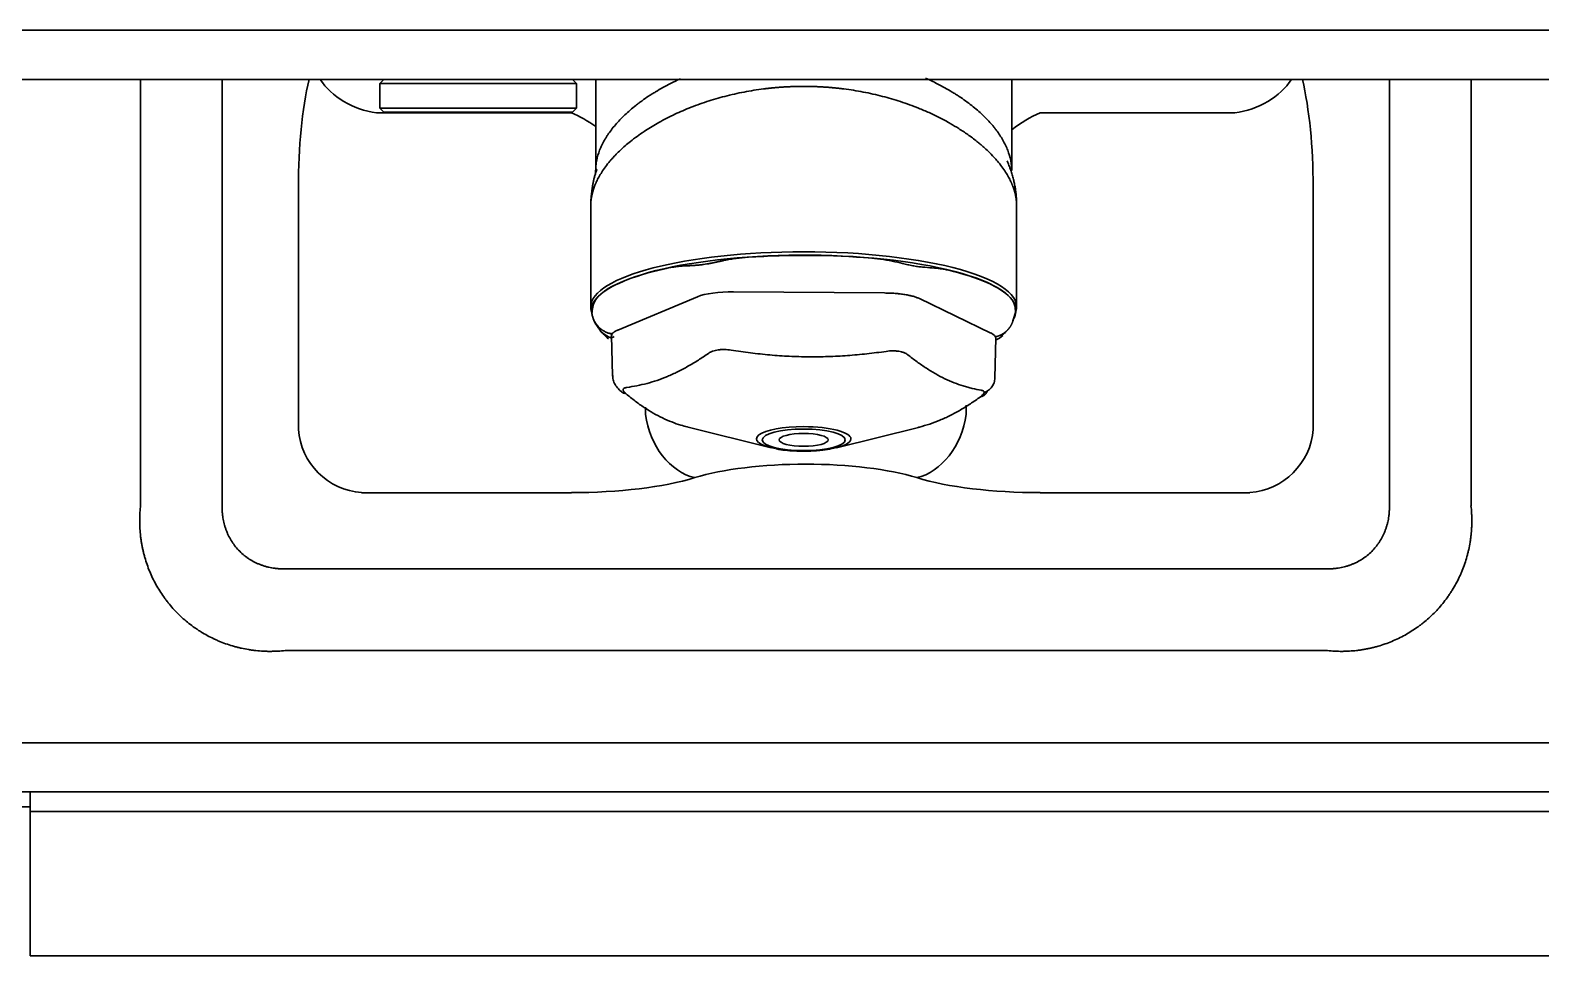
# Model space of a CAD drawing. Extents: x 53 to 4124, y 6244 to 10190.
# Drawn here: x 2280.9 to 2373.2, y 7999.4 to 8055.9 of the extents above; entities that cross this region are included whole.
import ezdxf

# ---------------------------------------------------------------- set-up
doc = ezdxf.new("R2010")
doc.units = 0
doc.header["$LTSCALE"] = 5
doc.layers.add('1', color=7, linetype='CONTINUOUS', true_color=0xffffff)

msp = doc.modelspace()

# ---------------------------------------------------------------- linework, layer by layer
at = {"layer": '1', "color": 7, "linetype": 'Continuous', "lineweight": 35}
for p, q in [((2396.447, 8055.902), (2217.275, 8055.902)), ((2217.275, 8052.902), (2396.447, 8052.902)), ((2287.657, 8026.801), (2287.657, 8052.903)), ((2292.641, 8052.903), (2292.641, 8026.882)), ((2302.525, 8052.902), (2302.275, 8052.652)), ((2302.275, 8052.652), (2314.275, 8052.652)), ((2302.275, 8052.652), (2302.275, 8051.152)), ((2314.275, 8052.652), (2314.025, 8052.902)), ((2314.275, 8051.152), (2314.275, 8052.652)), ((2315.449, 8052.902), (2315.449, 8047.348)), ((2340.849, 8047.348), (2340.849, 8052.902)), ((2363.909, 8026.882), (2363.909, 8052.903)), ((2368.893, 8052.902), (2368.893, 8026.874)), ((2302.076, 8050.862), (2313.966, 8050.862)), ((2314.275, 8051.152), (2302.275, 8051.152)), ((2302.275, 8051.152), (2302.525, 8050.902)), ((2314.025, 8050.902), (2302.525, 8050.902)), ((2314.025, 8050.902), (2314.275, 8051.152)), ((2342.584, 8050.862), (2354.475, 8050.862)), ((2297.296, 8031.536), (2297.296, 8046.343)), ((2359.255, 8046.343), (2359.255, 8031.536)), ((2315.149, 8045.195), (2315.149, 8039.011)), ((2341.149, 8039.011), (2341.149, 8045.195)), ((2321.662, 8039.63), (2316.8, 8037.6)), ((2333.088, 8039.861), (2323.864, 8039.936)), ((2339.575, 8037.416), (2335.212, 8039.52)), ((2315.212, 8038.627), (2315.232, 8038.537)), ((2341.051, 8038.473), (2341.085, 8038.627)), ((2316.425, 8037.256), (2316.476, 8034.831)), ((2339.821, 8034.686), (2339.872, 8037.105)), ((2316.481, 8034.792), (2316.476, 8034.831)), ((2338.066, 8032.453), (2338.066, 8033.022)), ((2318.485, 8032.893), (2318.485, 8032.453)), ((2321.008, 8031.694), (2326.155, 8030.419)), ((2330.143, 8030.419), (2335.15, 8031.66)), ((2313.966, 8027.672), (2301.159, 8027.672)), ((2355.391, 8027.672), (2342.584, 8027.672)), ((2296.505, 8023.018), (2360.046, 8023.018)), ((2360.126, 8018.034), (2296.497, 8018.034)), ((2276.525, 8012.402), (2284.025, 8012.402)), ((2894.525, 8012.402), (2284.025, 8012.402)), ((2816.531, 8009.402), (2274.775, 8009.402)), ((2280.925, 8008.202), (2280.925, 8009.402)), ((2280.425, 8008.502), (2280.925, 8008.502)), ((2280.925, 8008.202), (2280.925, 8007.202)), ((2280.925, 8008.202), (2282.925, 8008.202)), ((2282.925, 8008.202), (2895.625, 8008.202)), ((2280.925, 8007.202), (2280.925, 8001.602)), ((2280.925, 7999.402), (2280.925, 8001.602)), ((2897.625, 7999.402), (2280.925, 7999.402))]:
    msp.add_line(p, q, dxfattribs=at)
for centre, major_axis, ratio, start_param, end_param in [((2299.975, 8046.343), (0, 10), 0.267949, 0.855424, 1.570796), ((2302.076, 8053.874), (3.824, -1.173), 0.738229, 3.858973, 4.93507), ((2354.475, 8053.874), (3.824, 1.173), 0.738229, 4.489708, 5.565805), ((2356.575, 8046.343), (0, 10), 0.267949, 4.712389, 5.427762), ((2313.966, 8046.343), (-4.243, 4.243), 0.629161, 4.973719, 5.273975), ((2342.584, 8046.343), (-4.243, -4.243), 0.629161, 4.150803, 4.504392), ((2319.155, 8045.385), (-3.991, 0.261), 0.838709, 6.068401, 6.349495), ((2337.142, 8045.385), (-3.991, -0.261), 0.838709, 3.075282, 3.356375), ((2328.149, 8039.011), (-13, 0), 0.258819, 4.712389, 6.283185), ((2328.149, 8038.818), (-12.957, 0), 0.258819, 4.681205, 6.283185), ((2328.149, 8038.806), (-12.955, 0), 0.258819, 4.38616, 4.97625), ((2328.149, 8039.011), (-13, 0), 0.258819, 3.055886, 4.712389), ((2328.149, 8038.818), (-12.957, 0), 0.258819, 3.057296, 4.681205), ((2328.149, 8038.806), (-12.955, 0), 0.258819, 5.433358, 6.023448), ((2328.149, 8038.806), (-12.955, 0), 0.258819, 3.338963, 3.929053), ((2323.786, 8039.289), (-2.5, 0), 0.258848, 4.681537, 5.728264), ((2328.149, 8039.011), (-13, 0), 0.258819, 0, 0.085707), ((2328.149, 8038.818), (-12.957, 0), 0.258819, 0, 0.057075), ((2316.884, 8038.525), (1.187, 0.917), 0.947173, 3.144266, 3.7817), ((2337.372, 8037.157), (2.499, -0.052), 0.259373, 6.283172, 6.780916), ((2339.251, 8038.344), (1.047, -1.075), 0.933526, 5.917335, 6.282775), ((2317.655, 8034.609), (-0.63, -0.777), 0.797143, 0.0024, 0.389235), ((2321.497, 8032.453), (-1.173, 3.824), 0.738229, 1.348115, 2.747802), ((2335.053, 8032.453), (1.173, 3.824), 0.738229, 3.535383, 4.93507), ((2301.159, 8031.536), (-2.828, 2.828), 0.935113, 0.818917, 2.322676), ((2328.149, 8030.958), (2.883, 0), 0.258819, 1.570796, 4.067577), ((2328.149, 8030.958), (2.883, 0), 0.258819, 0, 1.570796), ((2355.391, 8031.536), (-2.828, -2.828), 0.935113, 0.818917, 2.322676), ((2328.149, 8030.958), (2.883, 0), 0.258819, 5.273654, 6.283185), ((2328.275, 8027.002), (9, 0), 0.267949, 0.71802, 2.423573), ((2313.966, 8030.352), (10, 0), 0.267949, 4.712389, 5.565165), ((2342.584, 8030.352), (10, 0), 0.267949, 3.859613, 4.712389), ((2298.383, 8028.759), (5.398, 3.233), 0.605525, 2.782325, 2.802782), ((2358.168, 8028.759), (-5.398, 3.233), 0.60552, 3.480396, 3.500853), ((2298.383, 8028.759), (3.233, 5.398), 0.605517, 3.480392, 3.500848), ((2358.168, 8028.759), (-3.233, 5.398), 0.605517, 2.782337, 2.802793)]:
    msp.add_ellipse(centre, major_axis=major_axis, ratio=ratio, start_param=start_param, end_param=end_param, dxfattribs=at)
for major_axis in [(2.535, 0), (-1.5, 0)]:
    msp.add_ellipse((2328.149, 8030.897), major_axis=major_axis, ratio=0.258819, dxfattribs=at)
for points, knots in [([(2328.149, 8052.474), (2328.131, 8052.474), (2328.095, 8052.474), (2328.041, 8052.474), (2327.988, 8052.473), (2327.934, 8052.473), (2327.881, 8052.472), (2327.827, 8052.471), (2327.773, 8052.47), (2327.72, 8052.469), (2327.666, 8052.468), (2327.613, 8052.466), (2327.559, 8052.465), (2327.506, 8052.463), (2327.452, 8052.461), (2327.399, 8052.459), (2327.345, 8052.457), (2327.291, 8052.455), (2327.238, 8052.452), (2327.184, 8052.45), (2327.131, 8052.447), (2327.078, 8052.444), (2327.024, 8052.441), (2326.971, 8052.438), (2326.917, 8052.435), (2326.864, 8052.431), (2326.81, 8052.428), (2326.757, 8052.424), (2326.704, 8052.42), (2326.65, 8052.416), (2326.597, 8052.412), (2326.544, 8052.408), (2326.491, 8052.403), (2326.438, 8052.398), (2326.384, 8052.394), (2326.331, 8052.389), (2326.278, 8052.384), (2326.225, 8052.378), (2326.172, 8052.373), (2326.119, 8052.368), (2326.066, 8052.362), (2326.013, 8052.356), (2325.96, 8052.35), (2325.907, 8052.344), (2325.854, 8052.338), (2325.801, 8052.332), (2325.749, 8052.325), (2325.516, 8052.296), (2325.101, 8052.236), (2324.509, 8052.132), (2323.917, 8052.009), (2323.34, 8051.869), (2322.778, 8051.714), (2322.229, 8051.544), (2321.679, 8051.355), (2320.98, 8051.087), (2320.131, 8050.713), (2319.217, 8050.234), (2318.345, 8049.695), (2317.718, 8049.238), (2317.231, 8048.833), (2316.919, 8048.549), (2316.651, 8048.281), (2316.463, 8048.077), (2316.262, 8047.845), (2316.046, 8047.572), (2315.822, 8047.247), (2315.643, 8046.947), (2315.534, 8046.734), (2315.473, 8046.601), (2315.445, 8046.538), (2315.419, 8046.475), (2315.393, 8046.413), (2315.37, 8046.351), (2315.347, 8046.29), (2315.326, 8046.229), (2315.307, 8046.168), (2315.288, 8046.108), (2315.271, 8046.049), (2315.255, 8045.99), (2315.24, 8045.931), (2315.226, 8045.873), (2315.214, 8045.815), (2315.202, 8045.758), (2315.192, 8045.701), (2315.183, 8045.645), (2315.175, 8045.589), (2315.168, 8045.533), (2315.162, 8045.479), (2315.159, 8045.442), (2315.158, 8045.424)], [0, 0, 0, 0, 0.002631, 0.005261, 0.007892, 0.010523, 0.013154, 0.015786, 0.018417, 0.021049, 0.02368, 0.026312, 0.028944, 0.031577, 0.034209, 0.036842, 0.039475, 0.042108, 0.044741, 0.047375, 0.050008, 0.052642, 0.055277, 0.057911, 0.060546, 0.063181, 0.065816, 0.068452, 0.071088, 0.073724, 0.076361, 0.078998, 0.081635, 0.084272, 0.08691, 0.089548, 0.092187, 0.094826, 0.097465, 0.100105, 0.102745, 0.105386, 0.108027, 0.110668, 0.11331, 0.115952, 0.118595, 0.121238, 0.150988, 0.181218, 0.211936, 0.243153, 0.272661, 0.303009, 0.334202, 0.366246, 0.425711, 0.490651, 0.548241, 0.616353, 0.643642, 0.679679, 0.706967, 0.728171, 0.743292, 0.779134, 0.812407, 0.843111, 0.871245, 0.877751, 0.88422, 0.89065, 0.897044, 0.9034, 0.909718, 0.915999, 0.922242, 0.928448, 0.934616, 0.940747, 0.946841, 0.952897, 0.958916, 0.964897, 0.970841, 0.976748, 0.982617, 0.988449, 0.994243, 1, 1, 1, 1]), ([(2315.449, 8047.355), (2315.449, 8047.405), (2315.45, 8047.456), (2315.456, 8047.557), (2315.46, 8047.607), (2315.475, 8047.759), (2315.491, 8047.861), (2315.552, 8048.167), (2315.673, 8048.577), (2315.872, 8048.991), (2316.021, 8049.25), (2316.067, 8049.328), (2316.117, 8049.406), (2316.15, 8049.458), (2316.167, 8049.484), (2316.254, 8049.614), (2316.327, 8049.718), (2316.562, 8050.026), (2316.735, 8050.229), (2317.117, 8050.63), (2317.325, 8050.828), (2317.663, 8051.119), (2317.838, 8051.264), (2318.024, 8051.407), (2318.149, 8051.502), (2318.214, 8051.549), (2318.409, 8051.69), (2318.61, 8051.829), (2318.82, 8051.964), (2318.962, 8052.054), (2319.034, 8052.099), (2319.399, 8052.319), (2319.704, 8052.487), (2320.219, 8052.748), (2320.422, 8052.845), (2320.63, 8052.938)], [0, 0, 0, 0, 0.025986, 0.025986, 0.051972, 0.051972, 0.103945, 0.103945, 0.207889, 0.311834, 0.311834, 0.33782, 0.350813, 0.350813, 0.363806, 0.363806, 0.415779, 0.415779, 0.519724, 0.519724, 0.623668, 0.623668, 0.675641, 0.701627, 0.701627, 0.727613, 0.727613, 0.779585, 0.805571, 0.805571, 0.831558, 0.831558, 0.935502, 0.935502, 1, 1, 1, 1]), ([(2341.14, 8045.424), (2341.139, 8045.432), (2341.138, 8045.449), (2341.135, 8045.474), (2341.133, 8045.499), (2341.13, 8045.524), (2341.127, 8045.549), (2341.124, 8045.574), (2341.121, 8045.6), (2341.117, 8045.625), (2341.113, 8045.651), (2341.109, 8045.676), (2341.105, 8045.702), (2341.1, 8045.728), (2341.096, 8045.754), (2341.091, 8045.78), (2341.085, 8045.806), (2341.08, 8045.833), (2341.074, 8045.859), (2341.068, 8045.885), (2341.062, 8045.912), (2341.056, 8045.939), (2341.049, 8045.965), (2341.042, 8045.992), (2341.035, 8046.019), (2341.027, 8046.046), (2341.02, 8046.073), (2341.012, 8046.101), (2341.003, 8046.128), (2340.995, 8046.155), (2340.986, 8046.183), (2340.977, 8046.21), (2340.968, 8046.238), (2340.958, 8046.266), (2340.948, 8046.294), (2340.938, 8046.322), (2340.928, 8046.35), (2340.917, 8046.378), (2340.906, 8046.406), (2340.895, 8046.434), (2340.884, 8046.463), (2340.872, 8046.491), (2340.86, 8046.52), (2340.848, 8046.548), (2340.835, 8046.577), (2340.822, 8046.606), (2340.809, 8046.635), (2340.757, 8046.746), (2340.655, 8046.947), (2340.476, 8047.247), (2340.252, 8047.572), (2340.011, 8047.876), (2339.729, 8048.195), (2339.453, 8048.477), (2339.165, 8048.744), (2338.938, 8048.941), (2338.62, 8049.202), (2338.196, 8049.52), (2337.648, 8049.885), (2337.076, 8050.229), (2336.47, 8050.556), (2335.819, 8050.868), (2335.202, 8051.131), (2334.619, 8051.354), (2334.069, 8051.544), (2333.52, 8051.714), (2332.958, 8051.869), (2332.381, 8052.009), (2331.788, 8052.132), (2331.196, 8052.236), (2330.764, 8052.298), (2330.496, 8052.331), (2330.39, 8052.344), (2330.284, 8052.356), (2330.179, 8052.368), (2330.072, 8052.378), (2329.966, 8052.389), (2329.86, 8052.398), (2329.753, 8052.407), (2329.647, 8052.416), (2329.54, 8052.424), (2329.434, 8052.431), (2329.327, 8052.438), (2329.22, 8052.444), (2329.113, 8052.45), (2329.006, 8052.455), (2328.899, 8052.459), (2328.792, 8052.463), (2328.685, 8052.466), (2328.577, 8052.469), (2328.47, 8052.471), (2328.363, 8052.473), (2328.256, 8052.474), (2328.184, 8052.474), (2328.149, 8052.474)], [0, 0, 0, 0, 0.002624, 0.005256, 0.007895, 0.010542, 0.013197, 0.01586, 0.018531, 0.021209, 0.023895, 0.026589, 0.029291, 0.032, 0.034717, 0.037442, 0.040174, 0.042915, 0.045663, 0.048419, 0.051183, 0.053954, 0.056733, 0.05952, 0.062315, 0.065118, 0.067928, 0.070746, 0.073572, 0.076406, 0.079247, 0.082096, 0.084953, 0.087818, 0.090691, 0.093571, 0.096459, 0.099355, 0.102259, 0.10517, 0.10809, 0.111017, 0.113952, 0.116894, 0.119845, 0.122803, 0.125769, 0.128743, 0.156845, 0.187532, 0.220805, 0.256663, 0.281464, 0.320266, 0.345206, 0.366317, 0.383597, 0.430182, 0.472094, 0.509335, 0.553249, 0.594719, 0.633752, 0.665784, 0.696973, 0.727324, 0.756843, 0.78806, 0.81878, 0.849013, 0.878769, 0.884054, 0.889337, 0.894619, 0.899899, 0.905178, 0.910455, 0.915731, 0.921005, 0.926278, 0.93155, 0.936821, 0.942091, 0.947359, 0.952627, 0.957893, 0.963159, 0.968424, 0.973688, 0.978952, 0.984215, 0.989477, 0.994739, 1, 1, 1, 1]), ([(2335.594, 8052.971), (2335.836, 8052.864), (2336.072, 8052.752), (2336.616, 8052.475), (2336.958, 8052.286), (2337.282, 8052.086), (2337.354, 8052.042), (2337.39, 8052.02), (2337.496, 8051.952), (2337.566, 8051.907), (2337.772, 8051.771), (2337.905, 8051.679), (2338.291, 8051.4), (2338.532, 8051.21), (2338.98, 8050.821), (2339.188, 8050.623), (2339.475, 8050.321), (2339.567, 8050.219), (2339.698, 8050.065), (2339.74, 8050.014), (2339.823, 8049.911), (2339.863, 8049.859), (2340.058, 8049.602), (2340.194, 8049.396), (2340.429, 8048.983), (2340.527, 8048.777), (2340.686, 8048.366), (2340.747, 8048.161), (2340.798, 8047.904), (2340.807, 8047.853), (2340.822, 8047.751), (2340.828, 8047.7), (2340.844, 8047.548), (2340.849, 8047.448), (2340.849, 8047.348)], [0, 0, 0, 0, 0.074407, 0.074407, 0.177251, 0.190106, 0.190106, 0.202962, 0.202962, 0.228673, 0.228673, 0.280095, 0.280095, 0.382938, 0.382938, 0.485782, 0.485782, 0.537204, 0.537204, 0.562915, 0.562915, 0.588625, 0.588625, 0.691469, 0.691469, 0.794313, 0.794313, 0.897156, 0.897156, 0.922867, 0.922867, 0.948578, 0.948578, 1, 1, 1, 1]), ([(2315.447, 8047.354), (2315.447, 8047.329), (2315.449, 8047.224), (2315.416, 8047.146), (2315.433, 8047.174), (2315.434, 8047.177)], [0, 0, 0, 0, 0.195656, 0.917571, 1, 1, 1, 1]), ([(2315.18, 8045.614), (2315.18, 8045.619), (2315.182, 8045.632), (2315.186, 8045.654), (2315.19, 8045.681), (2315.195, 8045.707), (2315.2, 8045.734), (2315.205, 8045.761), (2315.211, 8045.788), (2315.217, 8045.814), (2315.223, 8045.841), (2315.229, 8045.867), (2315.235, 8045.894), (2315.242, 8045.92), (2315.249, 8045.947), (2315.257, 8045.973), (2315.264, 8045.999), (2315.272, 8046.025), (2315.28, 8046.052), (2315.288, 8046.078), (2315.297, 8046.104), (2315.302, 8046.121), (2315.305, 8046.13)], [0, 0, 0, 0, 0.024294, 0.075731, 0.127161, 0.178584, 0.229999, 0.281406, 0.332804, 0.384193, 0.435572, 0.486942, 0.538301, 0.589649, 0.640986, 0.692312, 0.743626, 0.794927, 0.846216, 0.897491, 0.948752, 1, 1, 1, 1]), ([(2319.597, 8041.325), (2319.79, 8041.369), (2319.988, 8041.408), (2320.293, 8041.456), (2320.396, 8041.47), (2320.605, 8041.493), (2320.71, 8041.503), (2320.817, 8041.509)], [0, 0, 0, 0, 0.5, 0.5, 0.75, 0.75, 1, 1, 1, 1]), ([(2320.817, 8041.509), (2320.832, 8041.51), (2320.862, 8041.512), (2320.908, 8041.515), (2320.953, 8041.517), (2320.999, 8041.52), (2321.044, 8041.522), (2321.09, 8041.525), (2321.146, 8041.527), (2321.211, 8041.531), (2321.288, 8041.535), (2321.365, 8041.539), (2321.459, 8041.545), (2321.568, 8041.553), (2321.69, 8041.563), (2321.81, 8041.575), (2321.926, 8041.588), (2322.065, 8041.606), (2322.234, 8041.632), (2322.436, 8041.669), (2322.59, 8041.699), (2322.693, 8041.721), (2322.743, 8041.732), (2322.801, 8041.745), (2322.867, 8041.759), (2322.941, 8041.775), (2323.023, 8041.793), (2323.114, 8041.813), (2323.212, 8041.834), (2323.281, 8041.849), (2323.317, 8041.856)], [0, 0, 0, 0, 0.019022, 0.038049, 0.057079, 0.076113, 0.095151, 0.114193, 0.13324, 0.164487, 0.195968, 0.227684, 0.259635, 0.310894, 0.360548, 0.408609, 0.455092, 0.500012, 0.575728, 0.655828, 0.740375, 0.756992, 0.776664, 0.799392, 0.825177, 0.85402, 0.885922, 0.920885, 0.958911, 1, 1, 1, 1]), ([(2323.317, 8041.856), (2323.435, 8041.881), (2323.553, 8041.903), (2323.792, 8041.941), (2323.913, 8041.958), (2324.276, 8042.004), (2324.522, 8042.026), (2324.77, 8042.043)], [0, 0, 0, 0, 0.25, 0.25, 0.5, 0.5, 1, 1, 1, 1]), ([(2332.3, 8041.983), (2332.544, 8041.961), (2332.784, 8041.935), (2333.139, 8041.884), (2333.257, 8041.865), (2333.49, 8041.822), (2333.605, 8041.799), (2333.72, 8041.772)], [0, 0, 0, 0, 0.5, 0.5, 0.75, 0.75, 1, 1, 1, 1]), ([(2333.72, 8041.772), (2333.931, 8041.724), (2334.139, 8041.671), (2334.447, 8041.599), (2334.549, 8041.576), (2334.753, 8041.534), (2334.854, 8041.515), (2335.056, 8041.483), (2335.156, 8041.469), (2335.355, 8041.446), (2335.454, 8041.437), (2335.749, 8041.412), (2335.942, 8041.401), (2336.131, 8041.386)], [0, 0, 0, 0, 0.25, 0.25, 0.375, 0.375, 0.5, 0.5, 0.625, 0.625, 0.75, 0.75, 1, 1, 1, 1]), ([(2337.29, 8041.182), (2337.109, 8041.229), (2336.922, 8041.271), (2336.633, 8041.323), (2336.534, 8041.339), (2336.335, 8041.366), (2336.234, 8041.377), (2336.131, 8041.386)], [0, 0, 0, 0, 0.5, 0.5, 0.75, 0.75, 1, 1, 1, 1]), ([(2315.335, 8039.22), (2315.35, 8039.264), (2315.368, 8039.306), (2315.408, 8039.387), (2315.431, 8039.425), (2315.504, 8039.535), (2315.562, 8039.603), (2315.628, 8039.668)], [0, 0, 0, 0, 0.25, 0.25, 0.5, 0.5, 1, 1, 1, 1]), ([(2333.088, 8039.861), (2333.143, 8039.861), (2333.197, 8039.86), (2333.279, 8039.858), (2333.306, 8039.857), (2333.361, 8039.856), (2333.388, 8039.855), (2333.523, 8039.849), (2333.629, 8039.843), (2333.786, 8039.831), (2333.838, 8039.826), (2333.915, 8039.819), (2333.941, 8039.816), (2333.991, 8039.811), (2334.016, 8039.808), (2334.14, 8039.793), (2334.236, 8039.78), (2334.42, 8039.751), (2334.509, 8039.734), (2334.615, 8039.712), (2334.636, 8039.707), (2334.677, 8039.698), (2334.738, 8039.683), (2334.795, 8039.668), (2334.907, 8039.638), (2334.975, 8039.616), (2335.071, 8039.581), (2335.101, 8039.569), (2335.145, 8039.551), (2335.159, 8039.545), (2335.186, 8039.533), (2335.199, 8039.527), (2335.212, 8039.52)], [0, 0, 0, 0, 0.0625, 0.0625, 0.09375, 0.09375, 0.125, 0.125, 0.25, 0.25, 0.3125, 0.3125, 0.34375, 0.34375, 0.375, 0.375, 0.5, 0.5, 0.625, 0.625, 0.65625, 0.65625, 0.6875, 0.75, 0.75, 0.875, 0.875, 0.9375, 0.9375, 0.96875, 0.96875, 1, 1, 1, 1]), ([(2340.852, 8039.464), (2340.903, 8039.399), (2340.945, 8039.33), (2340.995, 8039.219), (2341.009, 8039.18), (2341.034, 8039.099), (2341.043, 8039.057), (2341.051, 8039.012)], [0, 0, 0, 0, 0.5, 0.5, 0.75, 0.75, 1, 1, 1, 1]), ([(2315.244, 8038.494), (2315.231, 8038.532), (2315.225, 8038.568), (2315.223, 8038.631), (2315.224, 8038.654), (2315.227, 8038.704), (2315.229, 8038.731), (2315.233, 8038.761)], [0, 0, 0, 0, 0.5, 0.5, 0.75, 0.75, 1, 1, 1, 1]), ([(2315.233, 8038.761), (2315.233, 8038.764), (2315.234, 8038.772), (2315.236, 8038.783), (2315.237, 8038.795), (2315.239, 8038.807), (2315.241, 8038.819), (2315.243, 8038.832), (2315.245, 8038.845), (2315.247, 8038.859), (2315.249, 8038.873), (2315.252, 8038.887), (2315.254, 8038.902), (2315.257, 8038.917), (2315.26, 8038.933), (2315.263, 8038.948), (2315.266, 8038.964), (2315.27, 8038.981), (2315.274, 8039), (2315.279, 8039.023), (2315.285, 8039.048), (2315.292, 8039.076), (2315.3, 8039.108), (2315.31, 8039.142), (2315.321, 8039.18), (2315.33, 8039.206), (2315.335, 8039.22)], [0, 0, 0, 0, 0.029536, 0.059426, 0.089671, 0.120273, 0.151234, 0.182553, 0.214232, 0.246272, 0.278674, 0.31144, 0.344569, 0.378063, 0.411923, 0.44615, 0.480744, 0.514101, 0.553537, 0.599054, 0.650655, 0.708342, 0.772116, 0.841982, 0.917942, 1, 1, 1, 1]), ([(2315.244, 8038.494), (2315.251, 8038.46), (2315.26, 8038.426), (2315.272, 8038.385), (2315.275, 8038.376), (2315.279, 8038.364), (2315.28, 8038.36), (2315.283, 8038.351), (2315.29, 8038.33), (2315.297, 8038.31), (2315.328, 8038.228), (2315.357, 8038.165), (2315.425, 8038.043), (2315.463, 8037.985), (2315.548, 8037.872), (2315.594, 8037.82), (2315.693, 8037.722), (2315.746, 8037.676), (2315.816, 8037.624), (2315.831, 8037.614), (2315.86, 8037.594), (2315.874, 8037.584), (2315.919, 8037.556), (2315.949, 8037.538), (2316.042, 8037.488), (2316.105, 8037.459), (2316.236, 8037.411), (2316.304, 8037.391), (2316.373, 8037.376)], [0, 0, 0, 0, 0.0625, 0.0625, 0.078125, 0.078125, 0.085937, 0.085937, 0.09375, 0.125, 0.125, 0.25, 0.25, 0.375, 0.375, 0.5, 0.5, 0.625, 0.625, 0.65625, 0.65625, 0.6875, 0.6875, 0.75, 0.75, 0.875, 0.875, 1, 1, 1, 1]), ([(2341.064, 8038.552), (2341.064, 8038.548), (2341.063, 8038.541), (2341.062, 8038.531), (2341.06, 8038.52), (2341.058, 8038.51), (2341.057, 8038.499), (2341.055, 8038.489), (2341.053, 8038.479), (2341.05, 8038.469), (2341.048, 8038.459), (2341.046, 8038.45), (2341.043, 8038.44), (2341.04, 8038.43), (2341.037, 8038.421), (2341.034, 8038.412), (2341.031, 8038.403), (2341.028, 8038.394), (2341.023, 8038.384), (2341.019, 8038.372), (2341.013, 8038.36), (2341.006, 8038.346), (2340.997, 8038.331), (2340.987, 8038.314), (2340.976, 8038.297), (2340.967, 8038.284), (2340.963, 8038.278)], [0, 0, 0, 0, 0.029535, 0.059424, 0.08967, 0.120271, 0.151231, 0.18255, 0.214229, 0.24627, 0.278672, 0.311437, 0.344567, 0.378061, 0.411922, 0.446149, 0.480744, 0.514099, 0.553533, 0.599049, 0.650649, 0.708336, 0.772111, 0.841978, 0.91794, 1, 1, 1, 1]), ([(2341.051, 8039.012), (2341.052, 8039.006), (2341.054, 8038.993), (2341.057, 8038.974), (2341.059, 8038.955), (2341.062, 8038.936), (2341.064, 8038.917), (2341.066, 8038.898), (2341.068, 8038.875), (2341.07, 8038.848), (2341.072, 8038.817), (2341.073, 8038.787), (2341.074, 8038.756), (2341.074, 8038.726), (2341.074, 8038.698), (2341.073, 8038.67), (2341.072, 8038.644), (2341.071, 8038.619), (2341.069, 8038.595), (2341.067, 8038.573), (2341.065, 8038.559), (2341.064, 8038.552)], [0, 0, 0, 0, 0.038067, 0.076141, 0.114224, 0.152314, 0.190413, 0.22852, 0.266635, 0.3292, 0.392215, 0.455683, 0.519606, 0.584109, 0.647327, 0.709266, 0.769932, 0.829331, 0.887471, 0.944358, 1, 1, 1, 1]), ([(2315.289, 8038.346), (2315.306, 8038.294), (2315.373, 8038.106), (2315.496, 8037.89), (2315.634, 8037.694), (2315.704, 8037.608)], [0, 0, 0, 0, 0.161323, 0.609221, 1, 1, 1, 1]), ([(2316.8, 8037.6), (2316.796, 8037.598), (2316.788, 8037.594), (2316.775, 8037.589), (2316.763, 8037.583), (2316.751, 8037.578), (2316.739, 8037.573), (2316.727, 8037.567), (2316.715, 8037.562), (2316.704, 8037.556), (2316.693, 8037.55), (2316.682, 8037.545), (2316.671, 8037.539), (2316.661, 8037.533), (2316.651, 8037.528), (2316.641, 8037.522), (2316.631, 8037.516), (2316.621, 8037.511), (2316.612, 8037.505), (2316.603, 8037.499), (2316.594, 8037.493), (2316.585, 8037.487), (2316.577, 8037.481), (2316.569, 8037.475), (2316.561, 8037.469), (2316.553, 8037.463), (2316.545, 8037.457), (2316.538, 8037.451), (2316.531, 8037.445), (2316.524, 8037.439), (2316.517, 8037.433), (2316.511, 8037.427), (2316.505, 8037.421), (2316.499, 8037.415), (2316.493, 8037.409), (2316.487, 8037.403), (2316.482, 8037.397), (2316.477, 8037.391), (2316.472, 8037.384), (2316.468, 8037.378), (2316.463, 8037.372), (2316.459, 8037.366), (2316.455, 8037.36), (2316.452, 8037.353), (2316.448, 8037.347), (2316.445, 8037.341), (2316.442, 8037.335), (2316.439, 8037.328), (2316.437, 8037.322), (2316.435, 8037.316), (2316.433, 8037.31), (2316.431, 8037.303), (2316.429, 8037.297), (2316.428, 8037.291), (2316.427, 8037.284), (2316.426, 8037.278), (2316.426, 8037.272), (2316.425, 8037.265), (2316.425, 8037.26), (2316.425, 8037.257), (2316.425, 8037.257)], [0, 0, 0, 0, 0.017428, 0.034857, 0.052285, 0.069713, 0.087141, 0.104569, 0.121996, 0.139424, 0.156851, 0.174278, 0.191706, 0.209133, 0.226559, 0.243986, 0.261413, 0.278839, 0.296266, 0.313692, 0.331118, 0.348544, 0.36597, 0.383396, 0.400822, 0.418247, 0.435673, 0.453098, 0.470523, 0.487948, 0.505373, 0.522798, 0.540223, 0.557648, 0.575072, 0.592497, 0.609921, 0.627346, 0.64477, 0.662194, 0.679618, 0.697042, 0.714465, 0.731889, 0.749313, 0.766736, 0.784159, 0.801583, 0.819006, 0.836429, 0.853852, 0.871275, 0.888698, 0.90612, 0.923543, 0.940966, 0.958388, 0.975811, 0.993233, 1, 1, 1, 1]), ([(2339.819, 8037.178), (2339.825, 8037.179), (2339.838, 8037.181), (2339.857, 8037.185), (2339.875, 8037.189), (2339.894, 8037.194), (2339.913, 8037.199), (2339.931, 8037.203), (2339.949, 8037.209), (2339.967, 8037.214), (2339.986, 8037.219), (2340.004, 8037.225), (2340.021, 8037.231), (2340.039, 8037.237), (2340.057, 8037.244), (2340.074, 8037.251), (2340.092, 8037.257), (2340.109, 8037.264), (2340.126, 8037.272), (2340.143, 8037.279), (2340.16, 8037.287), (2340.176, 8037.295), (2340.193, 8037.303), (2340.209, 8037.311), (2340.225, 8037.319), (2340.242, 8037.328), (2340.258, 8037.337), (2340.273, 8037.346), (2340.289, 8037.355), (2340.304, 8037.364), (2340.32, 8037.374), (2340.335, 8037.383), (2340.35, 8037.393), (2340.365, 8037.403), (2340.38, 8037.413), (2340.394, 8037.423), (2340.409, 8037.434), (2340.423, 8037.445), (2340.437, 8037.455), (2340.451, 8037.466), (2340.465, 8037.477), (2340.478, 8037.488), (2340.491, 8037.5), (2340.505, 8037.511), (2340.518, 8037.523), (2340.531, 8037.534), (2340.543, 8037.546), (2340.563, 8037.565), (2340.59, 8037.592), (2340.62, 8037.624), (2340.647, 8037.654), (2340.67, 8037.682), (2340.693, 8037.711), (2340.715, 8037.741), (2340.737, 8037.771), (2340.757, 8037.801), (2340.777, 8037.832), (2340.797, 8037.864), (2340.815, 8037.896), (2340.832, 8037.929), (2340.849, 8037.962), (2340.865, 8037.996), (2340.88, 8038.03), (2340.894, 8038.064), (2340.907, 8038.099), (2340.919, 8038.135), (2340.931, 8038.17), (2340.941, 8038.206), (2340.951, 8038.242), (2340.956, 8038.267), (2340.959, 8038.279)], [0, 0, 0, 0, 0.011416, 0.022809, 0.034177, 0.045521, 0.056841, 0.068136, 0.079408, 0.090655, 0.101879, 0.113078, 0.124253, 0.135404, 0.146531, 0.157634, 0.168713, 0.179768, 0.190799, 0.201806, 0.212789, 0.223748, 0.234683, 0.245594, 0.25648, 0.267343, 0.278183, 0.288998, 0.299789, 0.310556, 0.321299, 0.332019, 0.342715, 0.353386, 0.364034, 0.374658, 0.385258, 0.395834, 0.406387, 0.416915, 0.42742, 0.437901, 0.448358, 0.458792, 0.469201, 0.479587, 0.489949, 0.500288, 0.528795, 0.557158, 0.579104, 0.601071, 0.623057, 0.645064, 0.667091, 0.689138, 0.711206, 0.733295, 0.755404, 0.777535, 0.799686, 0.821858, 0.844051, 0.866265, 0.888501, 0.910758, 0.933036, 0.955336, 0.977657, 1, 1, 1, 1]), ([(2316.394, 8037.398), (2316.386, 8037.403), (2316.336, 8037.432), (2316.436, 8037.354), (2316.416, 8037.277), (2316.412, 8037.259)], [0, 0, 0, 0, 0.112926, 0.809839, 1, 1, 1, 1]), ([(2316.412, 8037.259), (2316.401, 8037.19), (2316.393, 8037.077), (2316.36, 8037.1), (2316.487, 8037.154), (2316.576, 8037.201)], [0, 0, 0, 0, 0.285663, 0.635692, 1, 1, 1, 1]), ([(2316.373, 8037.376), (2316.374, 8037.375), (2316.376, 8037.374), (2316.379, 8037.372), (2316.384, 8037.369), (2316.387, 8037.367), (2316.389, 8037.367)], [0, 0, 0, 0, 0.099999, 0.399872, 0.699872, 1, 1, 1, 1]), ([(2322.35, 8036.186), (2322.139, 8036.04), (2321.928, 8035.899), (2321.611, 8035.698), (2321.506, 8035.633), (2321.294, 8035.506), (2321.188, 8035.444), (2320.872, 8035.265), (2320.661, 8035.154), (2320.242, 8034.947), (2319.824, 8034.756), (2319.409, 8034.599), (2318.995, 8034.458), (2318.789, 8034.396), (2318.378, 8034.287), (2318.173, 8034.24), (2317.764, 8034.16), (2317.56, 8034.127), (2317.356, 8034.1)], [0, 0, 0, 0, 0.125, 0.125, 0.1875, 0.1875, 0.25, 0.25, 0.375, 0.375, 0.5, 0.625, 0.625, 0.75, 0.75, 0.875, 0.875, 1, 1, 1, 1]), ([(2322.35, 8036.186), (2322.386, 8036.211), (2322.425, 8036.234), (2322.49, 8036.266), (2322.512, 8036.276), (2322.547, 8036.291), (2322.559, 8036.296), (2322.583, 8036.305), (2322.644, 8036.327), (2322.762, 8036.361), (2322.876, 8036.382), (2322.966, 8036.394), (2322.997, 8036.398), (2323.059, 8036.404), (2323.121, 8036.409), (2323.185, 8036.411), (2323.251, 8036.412), (2323.283, 8036.412), (2323.382, 8036.41), (2323.514, 8036.403), (2323.648, 8036.386), (2323.715, 8036.376)], [0, 0, 0, 0, 0.125, 0.125, 0.1875, 0.1875, 0.21875, 0.21875, 0.25, 0.375, 0.5, 0.5, 0.5625, 0.5625, 0.625, 0.6875, 0.6875, 0.75, 0.75, 0.875, 1, 1, 1, 1]), ([(2333.191, 8036.299), (2332.796, 8036.243), (2332.401, 8036.193), (2331.612, 8036.106), (2331.217, 8036.07), (2330.428, 8036.013), (2330.033, 8035.992), (2329.243, 8035.966), (2328.454, 8035.956), (2327.664, 8035.979), (2326.874, 8036.017), (2326.48, 8036.045), (2325.69, 8036.115), (2325.295, 8036.157), (2324.505, 8036.256), (2324.11, 8036.313), (2323.715, 8036.376)], [0, 0, 0, 0, 0.125, 0.125, 0.25, 0.25, 0.375, 0.375, 0.5, 0.625, 0.625, 0.75, 0.75, 0.875, 0.875, 1, 1, 1, 1]), ([(2333.191, 8036.299), (2333.258, 8036.309), (2333.325, 8036.316), (2333.425, 8036.323), (2333.458, 8036.325), (2333.524, 8036.328), (2333.557, 8036.328), (2333.654, 8036.329), (2333.717, 8036.326), (2333.81, 8036.319), (2333.841, 8036.317), (2333.9, 8036.31), (2333.929, 8036.305), (2334.015, 8036.292), (2334.07, 8036.28), (2334.149, 8036.26), (2334.174, 8036.252), (2334.224, 8036.236), (2334.248, 8036.228), (2334.318, 8036.201), (2334.403, 8036.161), (2334.475, 8036.114), (2334.508, 8036.088)], [0, 0, 0, 0, 0.125, 0.125, 0.1875, 0.1875, 0.25, 0.25, 0.375, 0.375, 0.4375, 0.4375, 0.5, 0.5, 0.625, 0.625, 0.6875, 0.6875, 0.75, 0.75, 0.875, 1, 1, 1, 1]), ([(2338.99, 8033.926), (2338.807, 8033.956), (2338.624, 8033.992), (2338.348, 8034.057), (2338.256, 8034.08), (2338.071, 8034.131), (2337.978, 8034.158), (2337.701, 8034.245), (2337.515, 8034.311), (2337.143, 8034.459), (2336.77, 8034.623), (2336.395, 8034.82), (2336.019, 8035.033), (2335.831, 8035.148), (2335.454, 8035.392), (2335.265, 8035.522), (2334.887, 8035.795), (2334.697, 8035.938), (2334.508, 8036.088)], [0, 0, 0, 0, 0.125, 0.125, 0.1875, 0.1875, 0.25, 0.25, 0.375, 0.375, 0.5, 0.625, 0.625, 0.75, 0.75, 0.875, 0.875, 1, 1, 1, 1]), ([(2316.489, 8034.83), (2316.487, 8034.739), (2316.502, 8034.54), (2316.634, 8034.25), (2316.818, 8034.01), (2316.963, 8033.887), (2317.033, 8033.839)], [0, 0, 0, 0, 0.205859, 0.473832, 0.766854, 1, 1, 1, 1]), ([(2317.356, 8034.1), (2317.321, 8034.096), (2317.259, 8034.083), (2317.213, 8034.064), (2317.184, 8034.047), (2317.175, 8034.04), (2317.16, 8034.027), (2317.147, 8034.013), (2317.138, 8033.998), (2317.132, 8033.982), (2317.13, 8033.973), (2317.127, 8033.947), (2317.129, 8033.928), (2317.139, 8033.898), (2317.143, 8033.887), (2317.154, 8033.866), (2317.161, 8033.855), (2317.184, 8033.821), (2317.222, 8033.775), (2317.276, 8033.725), (2317.308, 8033.7)], [0, 0, 0, 0, 0.125, 0.25, 0.25, 0.3125, 0.3125, 0.375, 0.4375, 0.4375, 0.5, 0.5, 0.625, 0.625, 0.6875, 0.6875, 0.75, 0.75, 0.875, 1, 1, 1, 1]), ([(2339.367, 8033.88), (2339.366, 8033.876), (2339.363, 8033.87), (2339.358, 8033.859), (2339.353, 8033.849), (2339.348, 8033.838), (2339.343, 8033.828), (2339.337, 8033.817), (2339.331, 8033.807), (2339.326, 8033.797), (2339.32, 8033.787), (2339.314, 8033.778), (2339.308, 8033.768), (2339.301, 8033.759), (2339.295, 8033.749), (2339.288, 8033.74), (2339.281, 8033.731), (2339.275, 8033.723), (2339.267, 8033.714), (2339.26, 8033.705), (2339.253, 8033.697), (2339.246, 8033.689), (2339.238, 8033.681), (2339.23, 8033.673), (2339.222, 8033.665), (2339.214, 8033.658), (2339.206, 8033.651), (2339.198, 8033.643), (2339.189, 8033.636), (2339.181, 8033.63), (2339.172, 8033.623), (2339.163, 8033.617), (2339.154, 8033.61), (2339.145, 8033.604), (2339.136, 8033.598), (2339.127, 8033.593), (2339.118, 8033.587), (2339.108, 8033.582), (2339.098, 8033.577), (2339.089, 8033.572), (2339.079, 8033.567), (2339.069, 8033.563), (2339.059, 8033.559), (2339.049, 8033.555), (2339.038, 8033.551), (2339.028, 8033.547), (2339.017, 8033.543), (2339.007, 8033.54), (2338.996, 8033.537), (2338.985, 8033.534), (2338.974, 8033.532), (2338.964, 8033.529), (2338.953, 8033.527), (2338.945, 8033.526), (2338.941, 8033.525)], [0, 0, 0, 0, 0.016487, 0.035227, 0.053997, 0.072796, 0.091624, 0.110481, 0.129367, 0.14828, 0.16722, 0.186188, 0.205182, 0.224203, 0.243249, 0.26232, 0.281416, 0.300536, 0.31968, 0.338846, 0.358036, 0.377247, 0.39648, 0.415734, 0.435008, 0.454302, 0.473615, 0.492947, 0.512296, 0.531663, 0.551047, 0.570447, 0.589863, 0.609293, 0.628738, 0.648196, 0.667667, 0.68715, 0.706645, 0.726151, 0.745667, 0.765193, 0.784728, 0.804271, 0.823821, 0.843379, 0.862942, 0.882511, 0.902085, 0.921663, 0.941244, 0.960827, 0.980413, 1, 1, 1, 1]), ([(2339.169, 8033.787), (2339.171, 8033.804), (2339.168, 8033.82), (2339.158, 8033.843), (2339.154, 8033.85), (2339.143, 8033.863), (2339.137, 8033.869), (2339.114, 8033.887), (2339.075, 8033.907), (2339.021, 8033.921), (2338.99, 8033.926)], [0, 0, 0, 0, 0.25, 0.25, 0.375, 0.375, 0.5, 0.5, 0.75, 1, 1, 1, 1]), ([(2339.169, 8033.787), (2339.262, 8033.819), (2339.35, 8033.866), (2339.508, 8033.981), (2339.578, 8034.051), (2339.693, 8034.207), (2339.739, 8034.293), (2339.801, 8034.476), (2339.818, 8034.571), (2339.82, 8034.667)], [0, 0, 0, 0, 0.25, 0.25, 0.5, 0.5, 0.75, 0.75, 1, 1, 1, 1]), ([(2317.308, 8033.7), (2317.49, 8033.549), (2317.674, 8033.404), (2317.95, 8033.197), (2318.042, 8033.13), (2318.226, 8032.999), (2318.319, 8032.935), (2318.597, 8032.75), (2318.782, 8032.635), (2319.154, 8032.421), (2319.527, 8032.224), (2319.902, 8032.061), (2320.278, 8031.914), (2320.466, 8031.85), (2320.787, 8031.752), (2320.92, 8031.716), (2321.052, 8031.683)], [0, 0, 0, 0, 0.149218, 0.149218, 0.223826, 0.223826, 0.298435, 0.298435, 0.447653, 0.447653, 0.59687, 0.746088, 0.746088, 0.895305, 0.895305, 1, 1, 1, 1]), ([(2335.129, 8031.655), (2335.157, 8031.662), (2335.185, 8031.669), (2335.423, 8031.73), (2335.633, 8031.792), (2336.052, 8031.932), (2336.469, 8032.089), (2336.884, 8032.28), (2337.298, 8032.487), (2337.504, 8032.599), (2337.916, 8032.838), (2338.121, 8032.966), (2338.532, 8033.235), (2338.737, 8033.377), (2338.941, 8033.525)], [0, 0, 0, 0, 0.021646, 0.021646, 0.184705, 0.184705, 0.347764, 0.510823, 0.510823, 0.673882, 0.673882, 0.836941, 0.836941, 1, 1, 1, 1]), ([(2326.439, 8030.363), (2326.463, 8030.356), (2326.78, 8030.264), (2327.402, 8030.227), (2327.961, 8030.207), (2328.149, 8030.207)], [0, 0, 0, 0, 0.051723, 0.694559, 1, 1, 1, 1]), ([(2296.497, 8018.038), (2296.348, 8018.021), (2296.198, 8018.008), (2296.01, 8017.997), (2295.935, 8017.993), (2295.86, 8017.991), (2295.748, 8017.987), (2295.673, 8017.986), (2295.524, 8017.985), (2295.449, 8017.986), (2295.3, 8017.99), (2295.226, 8017.993), (2295.003, 8018.004), (2294.855, 8018.016), (2294.634, 8018.04), (2294.56, 8018.048), (2294.413, 8018.068), (2294.34, 8018.079), (2294.12, 8018.116), (2293.973, 8018.144), (2293.754, 8018.192), (2293.682, 8018.209), (2293.572, 8018.236), (2293.536, 8018.245), (2293.464, 8018.264), (2293.427, 8018.274), (2293.246, 8018.325), (2293.103, 8018.369), (2292.82, 8018.465), (2292.681, 8018.518), (2292.475, 8018.602), (2292.406, 8018.63), (2292.27, 8018.69), (2292.203, 8018.721), (2291.867, 8018.879), (2291.606, 8019.021), (2291.288, 8019.218), (2291.194, 8019.278), (2291.1, 8019.341), (2291.038, 8019.383), (2291.007, 8019.404), (2290.853, 8019.512), (2290.733, 8019.602), (2290.381, 8019.879), (2290.159, 8020.076), (2289.738, 8020.494), (2289.54, 8020.715), (2289.306, 8021.007), (2289.237, 8021.096), (2289.17, 8021.186), (2289.125, 8021.247), (2289.103, 8021.277), (2288.994, 8021.43), (2288.911, 8021.554), (2288.673, 8021.933), (2288.529, 8022.193), (2288.336, 8022.594), (2288.276, 8022.729), (2288.162, 8023.003), (2288.109, 8023.142), (2288.01, 8023.424), (2287.965, 8023.567), (2287.913, 8023.747), (2287.903, 8023.784), (2287.883, 8023.856), (2287.874, 8023.892), (2287.846, 8024.001), (2287.829, 8024.074), (2287.796, 8024.219), (2287.765, 8024.365), (2287.738, 8024.511), (2287.712, 8024.657), (2287.701, 8024.73), (2287.679, 8024.876), (2287.67, 8024.95), (2287.645, 8025.17), (2287.632, 8025.317), (2287.619, 8025.538), (2287.616, 8025.612), (2287.611, 8025.76), (2287.609, 8025.834), (2287.608, 8025.982), (2287.609, 8026.056), (2287.612, 8026.205), (2287.615, 8026.279), (2287.626, 8026.502), (2287.638, 8026.652), (2287.653, 8026.801)], [0, 0, 0, 0, 0.03125, 0.03125, 0.039063, 0.046875, 0.046875, 0.0625, 0.0625, 0.078125, 0.078125, 0.09375, 0.09375, 0.125, 0.125, 0.140625, 0.140625, 0.15625, 0.15625, 0.1875, 0.1875, 0.203125, 0.203125, 0.210938, 0.210938, 0.21875, 0.21875, 0.25, 0.25, 0.28125, 0.28125, 0.296875, 0.296875, 0.3125, 0.3125, 0.375, 0.375, 0.390625, 0.398438, 0.398438, 0.40625, 0.40625, 0.4375, 0.4375, 0.5, 0.5, 0.5625, 0.5625, 0.578125, 0.585938, 0.585938, 0.59375, 0.59375, 0.625, 0.625, 0.6875, 0.6875, 0.71875, 0.71875, 0.75, 0.75, 0.78125, 0.78125, 0.789063, 0.789063, 0.796875, 0.796875, 0.8125, 0.8125, 0.828125, 0.84375, 0.84375, 0.859375, 0.859375, 0.875, 0.875, 0.90625, 0.90625, 0.921875, 0.921875, 0.9375, 0.9375, 0.953125, 0.953125, 0.96875, 0.96875, 1, 1, 1, 1]), ([(2292.641, 8026.796), (2292.641, 8026.734), (2292.642, 8026.671), (2292.646, 8026.577), (2292.648, 8026.546), (2292.652, 8026.484), (2292.654, 8026.453), (2292.66, 8026.39), (2292.663, 8026.359), (2292.67, 8026.297), (2292.673, 8026.266), (2292.686, 8026.174), (2292.696, 8026.112), (2292.718, 8025.99), (2292.73, 8025.93), (2292.758, 8025.809), (2292.773, 8025.749), (2292.806, 8025.63), (2292.825, 8025.571), (2292.854, 8025.483), (2292.864, 8025.454), (2292.885, 8025.396), (2292.896, 8025.366), (2292.93, 8025.279), (2292.954, 8025.222), (2292.992, 8025.136), (2293.006, 8025.108), (2293.033, 8025.051), (2293.046, 8025.023), (2293.117, 8024.884), (2293.179, 8024.777), (2293.314, 8024.569), (2293.386, 8024.469), (2293.542, 8024.276), (2293.625, 8024.184), (2293.802, 8024.006), (2293.895, 8023.922), (2294.041, 8023.804), (2294.116, 8023.747), (2294.193, 8023.693), (2294.244, 8023.657), (2294.271, 8023.64), (2294.402, 8023.555), (2294.51, 8023.493), (2294.675, 8023.408), (2294.731, 8023.382), (2294.844, 8023.331), (2294.901, 8023.307), (2294.987, 8023.274), (2295.016, 8023.263), (2295.075, 8023.242), (2295.104, 8023.232), (2295.192, 8023.202), (2295.251, 8023.184), (2295.341, 8023.158), (2295.372, 8023.15), (2295.432, 8023.135), (2295.463, 8023.128), (2295.554, 8023.107), (2295.615, 8023.094), (2295.738, 8023.072), (2295.799, 8023.062), (2295.891, 8023.05), (2295.922, 8023.046), (2295.984, 8023.039), (2296.015, 8023.036), (2296.077, 8023.031), (2296.108, 8023.028), (2296.17, 8023.024), (2296.201, 8023.023), (2296.294, 8023.019), (2296.357, 8023.017), (2296.419, 8023.018)], [0, 0, 0, 0, 0.03125, 0.03125, 0.046875, 0.046875, 0.0625, 0.0625, 0.078125, 0.078125, 0.09375, 0.09375, 0.125, 0.125, 0.15625, 0.15625, 0.1875, 0.1875, 0.21875, 0.21875, 0.234375, 0.234375, 0.25, 0.25, 0.28125, 0.28125, 0.296875, 0.296875, 0.3125, 0.3125, 0.375, 0.375, 0.4375, 0.4375, 0.5, 0.5, 0.5625, 0.5625, 0.59375, 0.609375, 0.609375, 0.625, 0.625, 0.6875, 0.6875, 0.71875, 0.71875, 0.75, 0.75, 0.765625, 0.765625, 0.78125, 0.78125, 0.8125, 0.8125, 0.828125, 0.828125, 0.84375, 0.84375, 0.875, 0.875, 0.90625, 0.90625, 0.921875, 0.921875, 0.9375, 0.9375, 0.953125, 0.953125, 0.96875, 0.96875, 1, 1, 1, 1]), ([(2368.889, 8026.874), (2368.906, 8026.725), (2368.919, 8026.575), (2368.93, 8026.387), (2368.934, 8026.312), (2368.937, 8026.237), (2368.94, 8026.125), (2368.942, 8026.05), (2368.942, 8025.901), (2368.941, 8025.826), (2368.937, 8025.677), (2368.935, 8025.603), (2368.923, 8025.38), (2368.911, 8025.232), (2368.888, 8025.011), (2368.879, 8024.937), (2368.859, 8024.79), (2368.848, 8024.716), (2368.811, 8024.496), (2368.783, 8024.35), (2368.735, 8024.131), (2368.718, 8024.058), (2368.691, 8023.949), (2368.682, 8023.913), (2368.663, 8023.84), (2368.653, 8023.804), (2368.603, 8023.623), (2368.558, 8023.48), (2368.462, 8023.197), (2368.41, 8023.058), (2368.326, 8022.851), (2368.297, 8022.783), (2368.237, 8022.647), (2368.206, 8022.579), (2368.048, 8022.244), (2367.906, 8021.983), (2367.71, 8021.665), (2367.649, 8021.57), (2367.587, 8021.477), (2367.544, 8021.415), (2367.523, 8021.384), (2367.415, 8021.23), (2367.326, 8021.11), (2367.048, 8020.758), (2366.851, 8020.536), (2366.433, 8020.115), (2366.212, 8019.916), (2365.92, 8019.683), (2365.832, 8019.614), (2365.741, 8019.547), (2365.681, 8019.502), (2365.65, 8019.48), (2365.497, 8019.371), (2365.373, 8019.288), (2364.994, 8019.049), (2364.734, 8018.906), (2364.334, 8018.713), (2364.198, 8018.653), (2363.924, 8018.539), (2363.785, 8018.486), (2363.503, 8018.387), (2363.361, 8018.342), (2363.18, 8018.29), (2363.144, 8018.28), (2363.071, 8018.26), (2363.035, 8018.25), (2362.926, 8018.223), (2362.854, 8018.205), (2362.708, 8018.173), (2362.563, 8018.142), (2362.417, 8018.114), (2362.271, 8018.089), (2362.197, 8018.077), (2362.051, 8018.056), (2361.978, 8018.047), (2361.758, 8018.022), (2361.61, 8018.009), (2361.389, 8017.996), (2361.315, 8017.992), (2361.167, 8017.988), (2361.093, 8017.986), (2360.945, 8017.985), (2360.871, 8017.986), (2360.722, 8017.989), (2360.648, 8017.992), (2360.425, 8018.003), (2360.276, 8018.014), (2360.126, 8018.03)], [0, 0, 0, 0, 0.03125, 0.03125, 0.039062, 0.046875, 0.046875, 0.0625, 0.0625, 0.078125, 0.078125, 0.09375, 0.09375, 0.125, 0.125, 0.140625, 0.140625, 0.15625, 0.15625, 0.1875, 0.1875, 0.203125, 0.203125, 0.210937, 0.210937, 0.21875, 0.21875, 0.25, 0.25, 0.28125, 0.28125, 0.296875, 0.296875, 0.3125, 0.3125, 0.375, 0.375, 0.390625, 0.398437, 0.398437, 0.40625, 0.40625, 0.4375, 0.4375, 0.5, 0.5, 0.5625, 0.5625, 0.578125, 0.585937, 0.585937, 0.59375, 0.59375, 0.625, 0.625, 0.6875, 0.6875, 0.71875, 0.71875, 0.75, 0.75, 0.78125, 0.78125, 0.789062, 0.789062, 0.796875, 0.796875, 0.8125, 0.8125, 0.828125, 0.84375, 0.84375, 0.859375, 0.859375, 0.875, 0.875, 0.90625, 0.90625, 0.921875, 0.921875, 0.9375, 0.9375, 0.953125, 0.953125, 0.96875, 0.96875, 1, 1, 1, 1]), ([(2360.131, 8023.018), (2360.194, 8023.017), (2360.256, 8023.019), (2360.35, 8023.023), (2360.381, 8023.024), (2360.443, 8023.029), (2360.474, 8023.031), (2360.537, 8023.036), (2360.568, 8023.039), (2360.63, 8023.046), (2360.661, 8023.05), (2360.754, 8023.063), (2360.815, 8023.072), (2360.937, 8023.094), (2360.998, 8023.107), (2361.118, 8023.134), (2361.178, 8023.15), (2361.297, 8023.183), (2361.356, 8023.201), (2361.444, 8023.231), (2361.473, 8023.241), (2361.532, 8023.262), (2361.561, 8023.273), (2361.648, 8023.307), (2361.705, 8023.331), (2361.791, 8023.369), (2361.82, 8023.382), (2361.876, 8023.409), (2361.904, 8023.423), (2362.043, 8023.494), (2362.15, 8023.556), (2362.358, 8023.69), (2362.458, 8023.763), (2362.651, 8023.918), (2362.744, 8024.002), (2362.922, 8024.179), (2363.005, 8024.272), (2363.123, 8024.418), (2363.18, 8024.493), (2363.234, 8024.569), (2363.27, 8024.621), (2363.287, 8024.647), (2363.372, 8024.779), (2363.434, 8024.887), (2363.519, 8025.052), (2363.545, 8025.108), (2363.596, 8025.221), (2363.62, 8025.278), (2363.653, 8025.364), (2363.664, 8025.393), (2363.685, 8025.451), (2363.696, 8025.481), (2363.725, 8025.569), (2363.743, 8025.628), (2363.769, 8025.718), (2363.777, 8025.748), (2363.792, 8025.809), (2363.8, 8025.839), (2363.821, 8025.931), (2363.833, 8025.992), (2363.855, 8026.114), (2363.865, 8026.176), (2363.877, 8026.268), (2363.881, 8026.299), (2363.888, 8026.361), (2363.891, 8026.392), (2363.896, 8026.454), (2363.899, 8026.485), (2363.903, 8026.547), (2363.905, 8026.578), (2363.909, 8026.671), (2363.91, 8026.734), (2363.91, 8026.796)], [0, 0, 0, 0, 0.03125, 0.03125, 0.046875, 0.046875, 0.0625, 0.0625, 0.078125, 0.078125, 0.09375, 0.09375, 0.125, 0.125, 0.15625, 0.15625, 0.1875, 0.1875, 0.21875, 0.21875, 0.234375, 0.234375, 0.25, 0.25, 0.28125, 0.28125, 0.296875, 0.296875, 0.3125, 0.3125, 0.375, 0.375, 0.4375, 0.4375, 0.5, 0.5, 0.5625, 0.5625, 0.59375, 0.609375, 0.609375, 0.625, 0.625, 0.6875, 0.6875, 0.71875, 0.71875, 0.75, 0.75, 0.765625, 0.765625, 0.78125, 0.78125, 0.8125, 0.8125, 0.828125, 0.828125, 0.84375, 0.84375, 0.875, 0.875, 0.90625, 0.90625, 0.921875, 0.921875, 0.9375, 0.9375, 0.953125, 0.953125, 0.96875, 0.96875, 1, 1, 1, 1])]:
    msp.add_open_spline(points, degree=3, knots=knots, dxfattribs=at)
for points, degree in [([(2341.123, 8045.772), (2341.043, 8046.846), (2340.562, 8047.938)], 2), ([(2315.511, 8047.385), (2315.236, 8046.592), (2315.191, 8045.811)], 2), ([(2315.517, 8047.44), (2315.478, 8047.332), (2315.443, 8047.224), (2315.415, 8047.117)], 3), ([(2315.158, 8045.424), (2315.152, 8045.348), (2315.149, 8045.271), (2315.149, 8045.195)], 3), ([(2341.149, 8045.195), (2341.149, 8045.271), (2341.146, 8045.348), (2341.14, 8045.424)], 3), ([(2340.915, 8038.158), (2341.079, 8038.665)], 1), ([(2315.681, 8037.629), (2315.848, 8037.424), (2316.032, 8037.233), (2316.234, 8037.062)], 3), ([(2340.255, 8037.258), (2340.575, 8037.542), (2340.718, 8037.746)], 2), ([(2338.941, 8033.525), (2339.083, 8033.627), (2339.16, 8033.716), (2339.169, 8033.787)], 3), ([(2328.149, 8030.207), (2329.045, 8030.205), (2329.804, 8030.354)], 2)]:
    msp.add_open_spline(points, degree=degree, dxfattribs=at)

doc.saveas('drawing.dxf')
